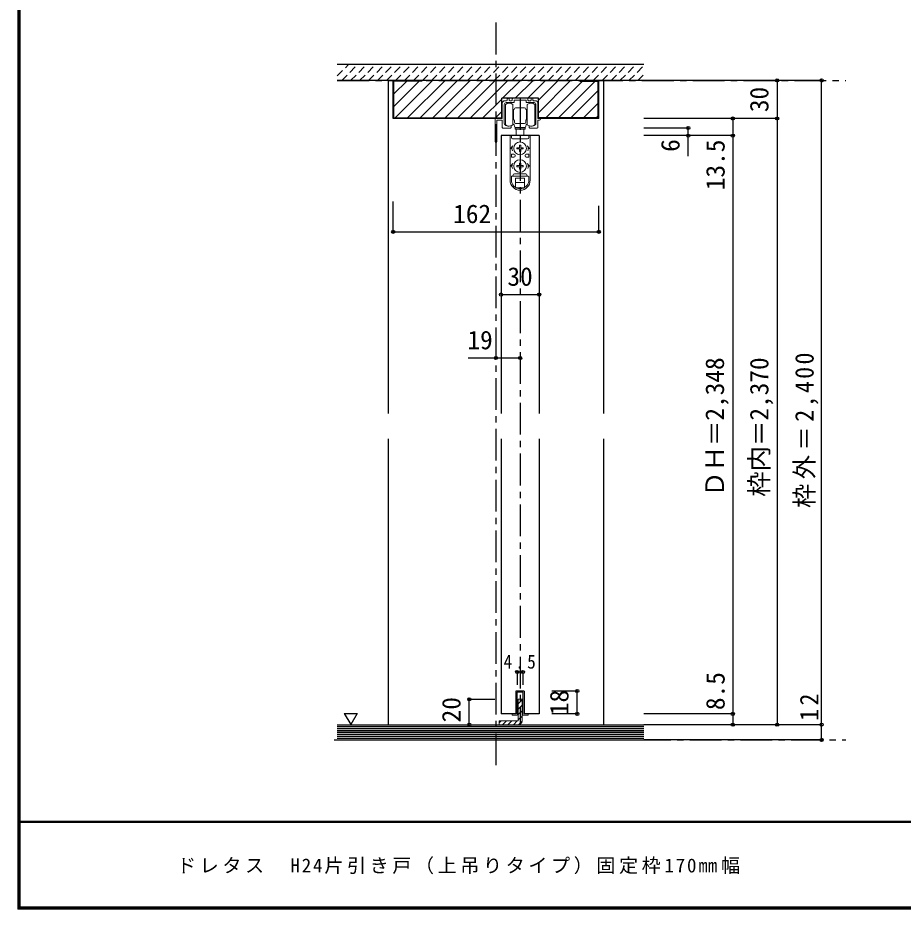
# Model space of a CAD drawing. Units: millimetres, scale not verified. Extents: x -973 to 977, y -718 to 696.
# Drawn here: x -973 to -276, y -701 to 1 of the extents above; entities that cross this region are included whole.
import ezdxf
from ezdxf.enums import TextEntityAlignment as Align

# ---------------------------------------------------------------- set-up
doc = ezdxf.new("R2010")
doc.units = ezdxf.units.MM
doc.header["$LTSCALE"] = 5
doc.header["$PDMODE"] = 32
doc.header["$PDSIZE"] = 2.5
doc.linetypes.add('CHAIN1', pattern=[8, 5, -1, 1, -1])
doc.linetypes.add('DASHED1', pattern=[1.8, 1.2, -0.6])
for name, color, linetype in [('0-1_通り芯', 4, 'DASHED1'), ('0-3_仕上げ', 2, 'Continuous'), ('0-4_枠', 3, 'Continuous'), ('0-6_扉', 2, 'Continuous'), ('0-A_文字', 7, 'Continuous'), ('0-B_寸法', 7, 'Continuous'), ('0-C_ハッチ', 4, 'DASHED1'), ('F-1_枠', 6, 'Continuous'), ('F-A_文字', 7, 'Continuous')]:
    doc.layers.add(name, color=color, linetype=linetype)
doc.layers.add('0-7_金物', color=7, linetype='Continuous', lineweight=18)
doc.styles.add('ＭＳ ゴシック', font='')
doc.styles.get('ＭＳ ゴシック').set_extended_font_data('MS Gothic')

# ---------------------------------------------------------------- blocks, each defined once
blk = doc.blocks.new('戸車(上吊)')
at = {"layer": '0-7_金物'}
for p, q in [((-11.601, 12.792), (-11.601, 28.792)), ((-5.601, 28.792), (-5.601, 20.792)), ((5.599, 28.792), (5.599, 20.792)), ((11.599, 12.792), (11.599, 28.792)), ((-5.601, 24.792), (-5.301, 24.792)), ((-5.601, 23.292), (-5.101, 23.292)), ((-5.101, 24.592), (-5.301, 24.792)), ((-5.301, 23.292), (-5.101, 23.492)), ((-5.101, 24.792), (-5.101, 20.792)), ((-5.001, 24.792), (-5.101, 24.792)), ((-3.501, 26.292), (-0.001, 26.292)), ((3.499, 26.292), (-0.001, 26.292)), ((4.999, 24.792), (5.099, 24.792)), ((5.099, 24.792), (5.099, 20.792)), ((5.099, 24.592), (5.299, 24.792)), ((5.299, 23.292), (5.099, 23.492)), ((5.599, 23.292), (5.099, 23.292)), ((5.599, 24.792), (5.299, 24.792)), ((-5.601, 20.792), (-5.601, 12.792)), ((-5.601, 18.292), (-5.101, 18.292)), ((-5.601, 16.792), (-5.301, 16.792)), ((-5.101, 18.092), (-5.301, 18.292)), ((-5.101, 16.992), (-5.301, 16.792)), ((-5.101, 16.792), (-5.101, 20.792)), ((-5.001, 16.792), (-5.101, 16.792)), ((-4.501, 14.792), (-4.501, 16.292)), ((4.499, 14.792), (4.499, 16.292)), ((4.999, 16.792), (5.099, 16.792)), ((5.099, 16.792), (5.099, 20.792)), ((5.099, 18.092), (5.299, 18.292)), ((5.599, 18.292), (5.099, 18.292)), ((5.099, 16.992), (5.299, 16.792)), ((5.599, 16.792), (5.299, 16.792)), ((5.599, 20.792), (5.599, 12.792)), ((-4.001, 10.492), (-4.001, 9.492)), ((3.999, 10.492), (-4.001, 10.492)), ((-4.001, 9.492), (3.999, 9.492)), ((-3.501, 13.792), (-0.001, 13.792)), ((-0.001, 10.792), (-3.501, 10.792)), ((-3.001, 10.792), (-3.001, 10.492)), ((-3.001, 4.292), (-3.001, 9.492)), ((3.499, 13.792), (-0.001, 13.792)), ((-0.001, 10.792), (3.499, 10.792)), ((2.999, 10.792), (2.999, 10.492)), ((2.999, 9.492), (2.999, 4.292)), ((3.999, 10.492), (3.999, 9.492)), ((-7.9, 4.292), (-7.9, -30.608)), ((-7.857, 4.292), (7.943, 4.292)), ((-6.9, 4.292), (-6.9, 2.792)), ((-5.9, 1.792), (5.9, 1.792)), ((6.9, 4.292), (6.9, 2.792)), ((7.9, 4.292), (7.9, -30.608)), ((-5.657, -3.708), (-7.5, -5.708)), ((-6.4, -5.708), (-7.5, -5.708)), ((-0.52, -5.188), (-2.45, -5.222)), ((-2.45, -5.222), (-2.45, -6.194)), ((-0.52, -6.227), (-2.45, -6.194)), ((-0.52, -5.188), (-0.486, -3.258)), ((-0.52, -6.227), (-0.486, -8.158)), ((0.486, -3.258), (-0.486, -3.258)), ((0.52, -5.188), (0.486, -3.258)), ((0.52, -6.227), (0.486, -8.158)), ((0.52, -5.188), (2.45, -5.222)), ((0.52, -6.227), (2.45, -6.194)), ((2.45, -6.194), (2.45, -5.222)), ((5.657, -3.708), (7.5, -5.708)), ((6.4, -5.708), (7.5, -5.708)), ((-6.9, -10.208), (-6.9, -12.708)), ((-4.9, -10.208), (-6.9, -10.208)), ((-4.9, -12.708), (-6.9, -12.708)), ((-3.9, -11.208), (-3.9, -11.708)), ((-0.486, -8.158), (0.486, -8.158)), ((3.9, -11.208), (3.9, -11.708)), ((4.9, -10.208), (6.9, -10.208)), ((4.9, -12.708), (6.9, -12.708)), ((6.9, -10.208), (6.9, -12.708)), ((-5.657, -17.708), (-7.5, -19.708)), ((-6.4, -19.708), (-7.5, -19.708)), ((-0.52, -19.188), (-2.45, -19.222)), ((-2.45, -19.222), (-2.45, -20.194)), ((-0.52, -20.227), (-2.45, -20.194)), ((-0.52, -19.188), (-0.486, -17.258)), ((-0.52, -20.227), (-0.486, -22.158)), ((0.486, -17.258), (-0.486, -17.258)), ((0.52, -19.188), (0.486, -17.258)), ((0.52, -20.227), (0.486, -22.158)), ((0.52, -19.188), (2.45, -19.222)), ((0.52, -20.227), (2.45, -20.194)), ((2.45, -20.194), (2.45, -19.222)), ((5.657, -17.708), (7.5, -19.708)), ((6.4, -19.708), (7.5, -19.708)), ((-6.4, -27.708), (6.4, -27.708)), ((-4.4, -25.708), (4.4, -25.708)), ((-0.486, -22.158), (0.486, -22.158)), ((-6.9, -30.608), (-6.9, -28.208)), ((-3.5, -29.208), (3.5, -29.208)), ((-3.5, -36.554), (-3.5, -29.208)), ((-3.5, -32.708), (3.5, -32.708)), ((3.5, -36.554), (3.5, -29.208)), ((6.9, -30.608), (6.9, -28.208)), ((-3.028, -36.808), (3.028, -36.808))]:
    blk.add_line(p, q, dxfattribs=at)
for centre in [(0, -5.708), (0, -19.708)]:
    blk.add_circle(centre, 5, dxfattribs=at)
for centre, radius, start, end in [((-8.601, 24.792), 5, 53.1301, 126.8699), ((8.599, 24.792), 5, 53.1301, 126.8699), ((-5.001, 25.292), 0.5, 270, 0), ((-3.501, 25.292), 1, 90, 180), ((3.499, 25.292), 1, 0, 90), ((4.999, 25.292), 0.5, 180, 270), ((-5.001, 16.292), 0.5, 0, 90), ((-3.501, 14.792), 1, 180, 270), ((3.499, 14.792), 1, 270, 0), ((4.999, 16.292), 0.5, 90, 180), ((-8.601, 16.792), 5, 233.1301, 306.8699), ((-6.501, 11.792), 2, 0, 63.25632), ((-3.501, 11.792), 1, 180, 270), ((3.499, 11.792), 1, 270, 0), ((6.499, 11.792), 2, 116.74368, 180), ((8.599, 16.792), 5, 233.1301, 306.8699), ((-5.9, 2.792), 1, 180, 270), ((5.9, 2.792), 1, 270, 0), ((0, -5.708), 6.4, 167.82427, 198.20996), ((0, -5.708), 6.4, 341.79004, 12.17573), ((-4.9, -11.208), 1, 0, 90), ((-4.9, -11.708), 1, 270, 0), ((4.9, -11.208), 1, 90, 180), ((4.9, -11.708), 1, 180, 270), ((0, -19.708), 6.4, 167.82427, 198.20996), ((0, -19.708), 6.4, 341.79004, 12.17573), ((-6.4, -28.208), 0.5, 90, 180), ((-6.4, -26.708), 1, 270, 0), ((-4.4, -26.708), 1, 90, 180), ((4.4, -26.708), 1, 0, 90), ((6.4, -26.708), 1, 180, 270), ((6.4, -28.208), 0.5, 0, 90), ((0, -30.808), 7.9, 180, 0), ((0, -30.608), 6.9, 180, 0)]:
    blk.add_arc(centre, radius, start, end, dxfattribs=at)
blk = doc.blocks.new('レール金物(幕板付)')
at = {"layer": '0-7_金物'}
for p, q in [((-13.092, 7.847), (-11.742, 7.847)), ((-11.242, 8.347), (-11.242, 9.347)), ((-10.742, 9.847), (-10.242, 9.847)), ((-9.742, 9.347), (-9.742, 8.347)), ((-9.242, 7.847), (-7.742, 7.847)), ((-7.242, 8.347), (-7.242, 9.347)), ((-6.742, 9.847), (4.558, 9.847)), ((-5.742, 8.047), (-5.742, 6.647)), ((3.558, 6.647), (3.558, 8.047)), ((5.058, 9.347), (5.058, 8.347)), ((5.558, 7.847), (7.058, 7.847)), ((7.558, 8.347), (7.558, 9.347)), ((8.058, 9.847), (8.558, 9.847)), ((9.058, 9.347), (9.058, 8.347)), ((9.558, 7.847), (10.908, 7.847)), ((-13.592, 4.847), (-13.592, -9.939)), ((-6.042, 6.347), (-12.092, 6.347)), ((9.908, 6.347), (3.858, 6.347)), ((11.408, -9.939), (11.408, 4.847)), ((18.508, -6.353), (18.508, -24.553)), ((-8.742, -13.653), (-14.592, -13.653)), ((-8.242, -12.265), (-8.242, -13.153)), ((6.058, -13.153), (6.058, -12.265)), ((6.437, -11.975), (7.679, -12.153)), ((12.408, -13.653), (6.558, -13.653)), ((17.308, -24.553), (17.308, -7.553))]:
    blk.add_line(p, q, dxfattribs=at)
for points in [[(3.258, 8.347), (-0.792, 8.347), (-1.092, 8.647), (-1.392, 8.347), (-5.442, 8.347)], [(-16.492, -6.153), (-15.092, -6.153), (-15.092, 5.847)], [(12.908, 5.847), (12.908, -6.153), (18.308, -6.153)], [(-15.092, -13.153), (-15.092, -7.353), (-16.492, -7.353)], [(17.108, -7.353), (12.908, -7.353), (12.908, -13.153)]]:
    blk.add_lwpolyline(points, dxfattribs=at)
for centre, radius, start, end in [((-13.092, 5.847), 2, 90, 180), ((-11.742, 8.347), 0.5, 270, 0), ((-10.742, 9.347), 0.5, 90, 180), ((-10.242, 9.347), 0.5, 0, 90), ((-9.242, 8.347), 0.5, 180, 270), ((-7.742, 8.347), 0.5, 270, 0), ((-6.742, 9.347), 0.5, 90, 180), ((-5.442, 8.047), 0.3, 90, 180), ((3.258, 8.047), 0.3, 360, 90), ((4.558, 9.347), 0.5, 360, 90), ((5.558, 8.347), 0.5, 180, 270), ((7.058, 8.347), 0.5, 270, 360), ((8.058, 9.347), 0.5, 90, 180), ((8.558, 9.347), 0.5, 360, 90), ((9.558, 8.347), 0.5, 180, 270), ((10.908, 5.847), 2, 0, 90), ((-12.092, 4.847), 1.5, 90, 180), ((-6.042, 6.647), 0.3, 270, 360), ((3.858, 6.647), 0.3, 180, 270), ((9.908, 4.847), 1.5, 0, 90), ((-16.492, -6.753), 0.6, 90, 270), ((18.308, -6.353), 0.2, 0, 90), ((-14.592, -13.153), 0.5, 180, 270), ((-13.292, -9.939), 0.3, 180, 192.08406), ((-11.63, -9.583), 2, 192.08406, 228.89829), ((-9.863, -7.153), 5, 231.94944, 270), ((-9.95, -7.112), 5.042, 270.99736, 285.28454), ((-8.742, -13.153), 0.5, 270, 0), ((-8.542, -12.265), 0.3, 360, 105.31651), ((6.358, -12.265), 0.3, 74.68349, 180), ((6.558, -13.153), 0.5, 180, 270), ((7.679, -7.153), 5, 270, 308.05056), ((9.446, -9.583), 2, 311.10171, 347.91594), ((11.108, -9.939), 0.3, 347.91594, 0), ((12.408, -13.153), 0.5, 270, 360), ((17.108, -7.553), 0.2, 360, 90), ((17.908, -24.553), 0.6, 180, 0)]:
    blk.add_arc(centre, radius, start, end, dxfattribs=at)

msp = doc.modelspace()

# ---------------------------------------------------------------- linework, layer by layer
at = {"layer": '0-1_通り芯', "linetype": 'CHAIN1'}
for p, q in [((-596.758, -2.5), (-596.758, -587.657)), ((-721.758, -48), (-489.258, -48)), ((-721.758, -48), (-321.258, -48)), ((-577.758, -62), (-577.758, -555.5)), ((-724.148, -567.5), (-321.258, -567.5))]:
    msp.add_line(p, q, dxfattribs=at)
at = {"layer": '0-1_通り芯', "color": 2, "linetype": 'Continuous'}
for p, q in [((-480.258, -35.5), (-721.758, -35.5)), ((-480.258, -48), (-721.758, -48))]:
    msp.add_line(p, q, dxfattribs=at)
at = {"layer": '0-1_通り芯'}
for p, q in [((-721.758, -44.395), (-712.862, -35.5)), ((-718.291, -48), (-705.791, -35.5)), ((-711.22, -48), (-698.72, -35.5)), ((-704.149, -48), (-691.649, -35.5)), ((-697.078, -48), (-684.578, -35.5)), ((-690.007, -48), (-677.507, -35.5)), ((-682.936, -48), (-670.436, -35.5)), ((-675.865, -48), (-663.365, -35.5)), ((-668.794, -48), (-656.294, -35.5)), ((-661.723, -48), (-649.223, -35.5)), ((-654.652, -48), (-642.152, -35.5)), ((-647.581, -48), (-635.081, -35.5)), ((-640.51, -48), (-628.01, -35.5)), ((-633.439, -48), (-620.939, -35.5)), ((-626.367, -48), (-613.867, -35.5)), ((-619.296, -48), (-606.796, -35.5)), ((-612.225, -48), (-599.725, -35.5)), ((-605.154, -48), (-592.654, -35.5)), ((-598.083, -48), (-585.583, -35.5)), ((-591.012, -48), (-578.512, -35.5)), ((-583.941, -48), (-571.441, -35.5)), ((-576.87, -48), (-564.37, -35.5)), ((-569.799, -48), (-557.299, -35.5)), ((-562.728, -48), (-550.228, -35.5)), ((-555.657, -48), (-543.157, -35.5)), ((-548.586, -48), (-536.086, -35.5)), ((-541.515, -48), (-529.015, -35.5)), ((-534.444, -48), (-521.944, -35.5)), ((-527.372, -48), (-514.872, -35.5)), ((-520.301, -48), (-507.801, -35.5)), ((-513.23, -48), (-500.73, -35.5)), ((-506.159, -48), (-493.659, -35.5)), ((-499.088, -48), (-486.588, -35.5)), ((-492.017, -48), (-480.258, -36.24)), ((-484.946, -48), (-480.258, -43.312))]:
    msp.add_line(p, q, dxfattribs=at)
at = {"layer": '0-3_仕上げ'}
for p, q in [((-721.758, -555.5), (-480.258, -555.5)), ((-721.758, -567.5), (-480.258, -567.5))]:
    msp.add_line(p, q, dxfattribs=at)
at = {"layer": '0-3_仕上げ', "color": 7}
for p, q in [((-721.758, -557), (-480.258, -557)), ((-721.758, -558.5), (-480.258, -558.5)), ((-721.758, -560), (-480.258, -560)), ((-721.758, -561.5), (-480.258, -561.5)), ((-721.758, -563), (-480.258, -563)), ((-721.758, -564.5), (-480.258, -564.5)), ((-721.758, -566), (-480.258, -566))]:
    msp.add_line(p, q, dxfattribs=at)
at = {"layer": '0-4_枠', "color": 4}
for p, q in [((-681.758, -48), (-677.758, -48)), ((-681.758, -48), (-681.758, -310.454)), ((-511.758, -48), (-515.758, -48)), ((-511.758, -310.454), (-511.758, -48)), ((-681.758, -330.454), (-681.758, -555.5)), ((-511.758, -555.5), (-511.758, -330.454))]:
    msp.add_line(p, q, dxfattribs=at)
at = {"layer": '0-4_枠'}
for p, q in [((-515.758, -48), (-677.758, -48)), ((-677.758, -78), (-677.758, -48)), ((-655.258, -48.5), (-677.258, -48.5)), ((-677.258, -77.5), (-677.258, -48.5)), ((-655.258, -48), (-655.258, -48.5)), ((-530.758, -48.5), (-530.758, -48)), ((-530.758, -48.5), (-516.258, -48.5)), ((-516.258, -77.5), (-516.258, -48.5)), ((-515.758, -78), (-515.758, -48)), ((-592.158, -78), (-592.158, -62)), ((-592.158, -78), (-677.758, -78)), ((-677.258, -77.5), (-592.158, -77.5)), ((-516.258, -77.5), (-563.358, -77.5)), ((-515.758, -78), (-563.358, -78))]:
    msp.add_line(p, q, dxfattribs=at)
msp.add_lwpolyline([(-563.358, -78), (-563.358, -62), (-592.158, -62)], dxfattribs=at)
at = {"layer": '0-6_扉', "color": 6}
for p, q in [((-562.758, -91.5), (-592.758, -91.5)), ((-592.758, -91.5), (-592.758, -310.454)), ((-562.758, -91.5), (-562.758, -310.454)), ((-592.758, -330.454), (-592.758, -547)), ((-562.758, -330.454), (-562.758, -547)), ((-581.008, -529), (-581.008, -547)), ((-574.508, -529), (-581.008, -529)), ((-574.508, -529), (-574.508, -547)), ((-581.008, -547), (-592.758, -547)), ((-562.758, -547), (-574.508, -547))]:
    msp.add_line(p, q, dxfattribs=at)
at = {"layer": '0-7_金物'}
for p, q in [((-581.008, -547), (-581.008, -529)), ((-581.008, -529), (-574.508, -529)), ((-580.008, -548), (-580.008, -530)), ((-575.508, -530), (-580.008, -530)), ((-575.508, -530), (-575.508, -548)), ((-574.508, -529), (-574.508, -547)), ((-584.008, -547), (-581.008, -547)), ((-584.008, -548), (-584.008, -547)), ((-574.508, -547), (-571.508, -547)), ((-571.508, -547), (-571.508, -548)), ((-580.008, -548), (-584.008, -548)), ((-575.508, -548), (-571.508, -548))]:
    msp.add_line(p, q, dxfattribs=at)
at = {"layer": '0-7_金物', "color": 3}
for p, q in [((-579.258, -535.5), (-576.258, -535.5)), ((-579.258, -535.5), (-579.258, -552.5)), ((-576.258, -552.5), (-576.258, -535.5)), ((-594.258, -552.5), (-594.258, -555.5)), ((-594.258, -552.5), (-579.258, -552.5)), ((-579.258, -555.5), (-594.258, -555.5))]:
    msp.add_line(p, q, dxfattribs=at)
msp.add_arc((-579.258, -552.5), 3, 270, 0, dxfattribs=at)
at = {"layer": '0-A_文字'}
for p, q in [((-716.193, -546.686), (-706.193, -546.686)), ((-716.193, -546.686), (-711.193, -555.347)), ((-706.193, -546.686), (-711.193, -555.347))]:
    msp.add_line(p, q, dxfattribs=at)
at = {"layer": '0-B_寸法', "color": 4}
for p, q in [((-340.258, -48), (-480.258, -48)), ((-375.258, -48), (-375.258, -555.5)), ((-340.258, -567.5), (-340.258, -48)), ((-375.258, -78), (-480.258, -78)), ((-410.258, -78), (-410.258, -555.5)), ((-445.258, -85.5), (-480.258, -85.5)), ((-445.258, -107.617), (-445.258, -85.5)), ((-410.258, -91.5), (-480.258, -91.5)), ((-677.758, -167.304), (-677.758, -143.246)), ((-515.758, -167.304), (-515.758, -146.746)), ((-677.758, -167.304), (-515.758, -167.304)), ((-592.758, -216.69), (-562.758, -216.69)), ((-577.758, -266.69), (-618.758, -266.69)), ((-580.008, -514), (-580.008, -524)), ((-580.008, -514), (-575.508, -514)), ((-575.508, -514), (-575.508, -524)), ((-532.758, -529), (-552.758, -529)), ((-532.758, -547), (-532.758, -529)), ((-532.758, -547), (-552.758, -547)), ((-410.258, -547), (-480.258, -547)), ((-617.758, -555.5), (-597.758, -555.5)), ((-340.258, -555.5), (-480.258, -555.5)), ((-340.258, -567.5), (-480.258, -567.5))]:
    msp.add_line(p, q, dxfattribs=at)
msp.add_lwpolyline([(-617.758, -555.5), (-617.758, -535.5), (-597.758, -535.5)], dxfattribs=at)
at = {"layer": '0-B_寸法'}
for p in [(-375.258, -48), (-340.258, -48), (-410.258, -78), (-375.258, -78), (-445.258, -85.5), (-445.258, -91.5), (-410.258, -91.5), (-677.758, -167.304), (-515.758, -167.304), (-592.758, -216.69), (-562.758, -216.69), (-596.758, -266.69), (-577.758, -266.69), (-580.008, -514), (-575.508, -514), (-532.758, -529), (-617.758, -535.5), (-532.758, -547), (-410.258, -547), (-617.758, -555.5), (-410.258, -555.5), (-375.258, -555.5), (-375.258, -555.5), (-340.258, -555.5), (-340.258, -567.5)]:
    msp.add_point(p, dxfattribs=at)
at = {"layer": '0-C_ハッチ', "linetype": 'Continuous'}
for p, q in [((-677.258, -48.774), (-676.984, -48.5)), ((-677.258, -58.673), (-667.084, -48.5)), ((-677.258, -68.573), (-657.185, -48.5)), ((-676.285, -77.5), (-646.785, -48)), ((-666.386, -77.5), (-636.886, -48)), ((-656.486, -77.5), (-626.986, -48)), ((-646.587, -77.5), (-617.087, -48)), ((-636.687, -77.5), (-607.187, -48)), ((-626.788, -77.5), (-597.288, -48)), ((-616.888, -77.5), (-587.388, -48)), ((-591.489, -62), (-577.489, -48)), ((-581.589, -62), (-567.589, -48)), ((-571.69, -62), (-557.69, -48)), ((-563.358, -63.567), (-547.79, -48)), ((-563.358, -73.467), (-538.258, -48.367)), ((-528.491, -48.5), (-557.491, -77.5)), ((-547.592, -77.5), (-518.592, -48.5)), ((-537.692, -77.5), (-516.258, -56.065)), ((-606.989, -77.5), (-592.158, -62.669)), ((-527.793, -77.5), (-516.258, -65.965)), ((-597.089, -77.5), (-592.158, -72.568)), ((-517.893, -77.5), (-516.258, -75.864)), ((-579.258, -538.982), (-576.258, -535.982)), ((-579.258, -543.225), (-576.258, -540.225)), ((-579.258, -547.468), (-576.258, -544.468)), ((-594.258, -553.982), (-592.775, -552.5)), ((-591.533, -555.5), (-588.533, -552.5)), ((-587.29, -555.5), (-584.29, -552.5)), ((-583.047, -555.5), (-580.047, -552.5)), ((-579.258, -551.71), (-576.258, -548.71)), ((-578.764, -555.459), (-576.298, -552.993))]:
    msp.add_line(p, q, dxfattribs=at)
at = {"layer": 'F-1_枠'}
for p, q in [((-973.347, 695.833), (-973.347, -700.833)), ((-972.514, 695.833), (-972.514, -700.833)), ((-971.68, 695.833), (-971.68, -700.833)), ((976.653, -631.667), (-973.347, -631.667)), ((976.653, -632.5), (-973.347, -632.5)), ((976.653, -699.167), (-973.347, -699.167)), ((976.653, -700), (-973.347, -700)), ((976.653, -700.833), (-973.347, -700.833))]:
    msp.add_line(p, q, dxfattribs=at)

# ---------------------------------------------------------------- block references
at = {"layer": '0-7_金物', "xscale": -1}
msp.add_blockref('レール金物(幕板付)', (-578.849, -71.847), dxfattribs=at)
at = {"layer": '0-7_金物'}
msp.add_blockref('戸車(上吊)', (-577.757, -95.792), dxfattribs=at)

# ---------------------------------------------------------------- texts
at = {"layer": '0-B_寸法', "style": 'ＭＳ ゴシック'}
for s, p in [('30', (-377.758, -73)), ('6', (-447.758, -104.267)), ('13.5', (-412.258, -134.5)), ('ＤＨ＝2,348', (-412.758, -375.992)), ('枠内＝2,370', (-377.758, -375.992)), ('8.5', (-412.258, -544)), ('18', (-535.258, -548)), ('20', (-620.258, -553.707))]:
    msp.add_text(s, height=14.66, rotation=90, dxfattribs=at).set_placement(p, align=Align.BOTTOM_LEFT)
for s, p in [('162', (-630.481, -164.804)), ('30', (-587.758, -214.19)), ('19', (-619.258, -264.19))]:
    msp.add_text(s, height=14.66, dxfattribs=at).set_placement(p, align=Align.BOTTOM_LEFT)
at = {"layer": '0-B_寸法', "char_height": 14.66, "attachment_point": 7, "rotation": 90, "style": 'ＭＳ ゴシック'}
for s, insert in [('\\T1.19;\\W0.95;枠外＝2,400', (-342.758, -384.742)), ('\\T1.27;\\W0.95;12', (-342.758, -552.5))]:
    msp.add_mtext(s, dxfattribs=dict(at, insert=insert))
at = {"layer": '0-B_寸法', "insert": (-590.758, -511.5), "char_height": 11, "attachment_point": 7, "style": 'ＭＳ ゴシック'}
msp.add_mtext('\\T1.38;\\W0.9;4.5', dxfattribs=at)
at = {"layer": 'F-A_文字', "insert": (-847.938, -673.333), "char_height": 11, "attachment_point": 7, "style": 'ＭＳ ゴシック'}
msp.add_mtext('\\T1.19;ドレタス\u3000H24片引き戸（上吊りタイプ）固定枠170㎜幅', dxfattribs=at)

doc.saveas('drawing.dxf')
